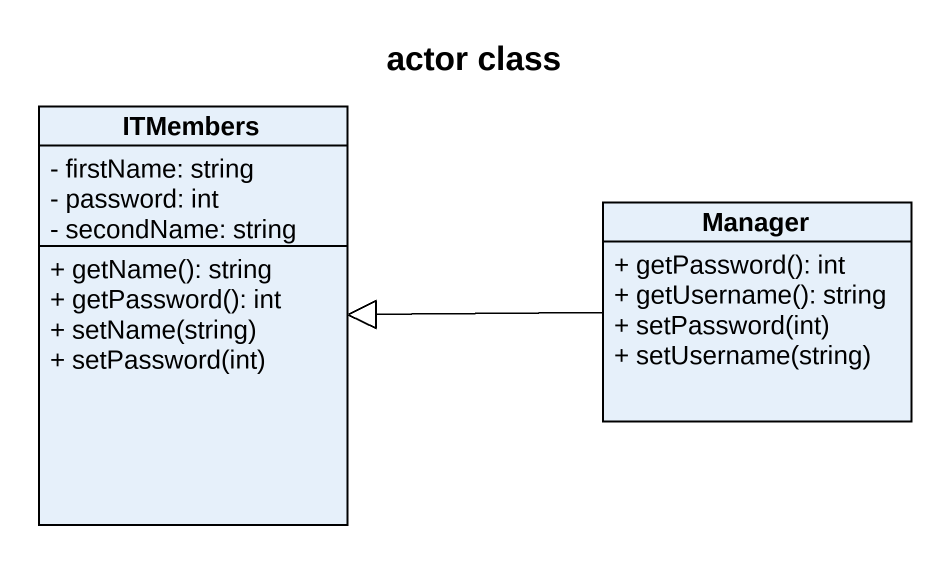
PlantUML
@startuml
title actor class
hide circle
hide empty members
skinparam classAttributeIconSize 0
class ITMembers {
  - firstName: string
  - password: int
  - secondName: string
  + getName(): string
  + getPassword(): int
  + setName(string)
  + setPassword(int)
}
class Manager {
  + getPassword(): int
  + getUsername(): string
  + setPassword(int)
  + setUsername(string)
}
Manager -left-|> ITMembers
@enduml
